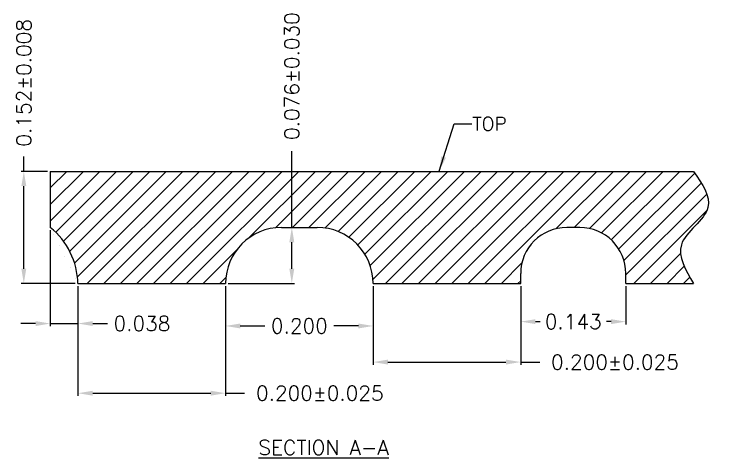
# Model space of a CAD drawing. Header units: millimetres. Extents: x 425.66 to 434.43, y 107.94 to 113.9.
# Drawn here: x 430.601 to 434.432, y 109.476 to 111.883 of the extents above; entities that cross this region are included whole.
import ezdxf

# ---------------------------------------------------------------- set-up
doc = ezdxf.new("R2010")
doc.units = ezdxf.units.MM
doc.header["$LTSCALE"] = 0.5
doc.header["$PDMODE"] = 98
doc.layers.add('1D', color=4, linetype='Continuous')
doc.layers.add('DIMENSION', color=3, linetype='Continuous')
doc.styles.add('ADESK1', font='romans')
doc.styles.add('Chinese', font='', dxfattribs={"height": 5})
doc.styles.add('SIMPLEX', font='simplex.shx')
doc.styles.get('Chinese').set_extended_font_data('SimSun')
doc.dimstyles.new('Standard4', dxfattribs={"dimtxt": 0.08, "dimasz": 0.08, "dimexe": 0.015, "dimexo": 0.015, "dimgap": 0.027, "dimtad": 1, "dimdec": 3, "dimlfac": 0.5, "dimrnd": 0.0005, "dimzin": 1, "dimtxsty": 'SIMPLEX', "dimcen": 0.1905, "dimclrd": 256, "dimclre": 256, "dimclrt": 256, "dimazin": 3, "dimtp": 0.03, "dimtm": 0.05, "dimtfac": 0.8, "dimtdec": 3, "dimtmove": 0, "dimatfit": 3, "dimfxl": 0.05, "dimtzin": 4, "dimlwd": -1, "dimlwe": -1})

# ---------------------------------------------------------------- blocks, each defined once
blk = doc.blocks.new('*D144')
at = {"layer": 'Defpoints', "color": 0, "ltscale": 0.1, "transparency": 16777216}
for p in [(432.0506, 110.7259), (432.1059, 110.7259), (431.7466, 110.4219)]:
    blk.add_point(p, dxfattribs=at)
at = {"layer": 'DIMENSION', "ltscale": 0.1, "transparency": 16777216}
for p, q in [((432.1059, 110.7259), (432.1059, 111.1388)), ((432.0656, 110.7259), (432.1209, 110.7259)), ((432.1059, 110.5019), (432.1059, 110.6459)), ((431.7616, 110.4219), (432.1209, 110.4219))]:
    blk.add_line(p, q, dxfattribs=at)
for points in [[(432.0925, 110.6459), (432.1192, 110.6459), (432.1059, 110.7259)], [(432.0925, 110.5019), (432.1192, 110.5019), (432.1059, 110.4219)]]:
    blk.add_solid(points, dxfattribs=at)
at = {"layer": 'DIMENSION', "ltscale": 0.1, "transparency": 16777216, "insert": (432.1059, 111.5468), "char_height": 0.08, "attachment_point": 5, "rotation": 90, "style": 'SIMPLEX'}
blk.add_mtext('\\A1;0.076%%P0.030', dxfattribs=at)
blk = doc.blocks.new('*D145')
at = {"layer": 'Defpoints', "color": 0, "ltscale": 0.1, "transparency": 16777216}
for p in [(430.653, 111.0299), (430.7966, 111.0299), (430.9466, 110.4219)]:
    blk.add_point(p, dxfattribs=at)
at = {"layer": 'DIMENSION', "ltscale": 0.1, "transparency": 16777216}
for p, q in [((430.653, 111.0299), (430.653, 111.1099)), ((430.7816, 111.0299), (430.638, 111.0299)), ((430.653, 110.5019), (430.653, 110.9499)), ((430.9316, 110.4219), (430.638, 110.4219))]:
    blk.add_line(p, q, dxfattribs=at)
for points in [[(430.6397, 110.9499), (430.6664, 110.9499), (430.653, 111.0299)], [(430.6397, 110.5019), (430.6664, 110.5019), (430.653, 110.4219)]]:
    blk.add_solid(points, dxfattribs=at)
at = {"layer": 'DIMENSION', "ltscale": 0.1, "transparency": 16777216, "insert": (430.653, 111.5102), "char_height": 0.08, "attachment_point": 5, "rotation": 90, "style": 'SIMPLEX'}
blk.add_mtext('\\A1;0.152%%P0.008', dxfattribs=at)
blk = doc.blocks.new('*D146')
at = {"layer": 'Defpoints', "color": 0, "ltscale": 0.1, "transparency": 16777216}
for p in [(430.7966, 110.7259), (430.9466, 110.4219), (430.9466, 110.2048)]:
    blk.add_point(p, dxfattribs=at)
at = {"layer": 'DIMENSION', "ltscale": 0.1, "transparency": 16777216}
for p, q in [((430.7966, 110.7109), (430.7966, 110.1898)), ((430.9466, 110.4069), (430.9466, 110.1898)), ((430.7166, 110.2048), (430.6366, 110.2048)), ((430.7966, 110.2048), (430.9466, 110.2048)), ((431.0266, 110.2048), (431.1066, 110.2048))]:
    blk.add_line(p, q, dxfattribs=at)
for points in [[(430.7166, 110.2181), (430.7166, 110.1914), (430.7966, 110.2048)], [(431.0266, 110.2181), (431.0266, 110.1914), (430.9466, 110.2048)]]:
    blk.add_solid(points, dxfattribs=at)
at = {"layer": 'DIMENSION', "ltscale": 0.1, "transparency": 16777216, "insert": (431.2936, 110.2048), "char_height": 0.08, "attachment_point": 5, "style": 'SIMPLEX'}
blk.add_mtext('\\A1;0.038', dxfattribs=at)
blk = doc.blocks.new('*D147')
at = {"layer": 'Defpoints', "color": 0, "ltscale": 0.1, "transparency": 16777216}
for p in [(430.9466, 110.4219), (431.7466, 110.4219), (431.7466, 109.8269)]:
    blk.add_point(p, dxfattribs=at)
at = {"layer": 'DIMENSION', "ltscale": 0.1, "transparency": 16777216}
for p, q in [((430.9466, 110.4069), (430.9466, 109.8119)), ((431.7466, 110.4069), (431.7466, 109.8119)), ((431.0266, 109.8269), (431.6666, 109.8269)), ((431.7466, 109.8269), (431.8496, 109.8269))]:
    blk.add_line(p, q, dxfattribs=at)
for points in [[(431.0266, 109.8402), (431.0266, 109.8136), (430.9466, 109.8269)], [(431.6666, 109.8402), (431.6666, 109.8136), (431.7466, 109.8269)]]:
    blk.add_solid(points, dxfattribs=at)
at = {"layer": 'DIMENSION', "ltscale": 0.1, "transparency": 16777216, "insert": (432.2576, 109.8269), "char_height": 0.08, "attachment_point": 5, "style": 'SIMPLEX'}
blk.add_mtext('\\A1;0.200%%P0.025', dxfattribs=at)
blk = doc.blocks.new('*D148')
at = {"layer": 'Defpoints', "color": 0, "ltscale": 0.1, "transparency": 16777216}
for p in [(432.5466, 110.4219), (433.3466, 110.4219), (433.3466, 109.9958)]:
    blk.add_point(p, dxfattribs=at)
at = {"layer": 'DIMENSION', "ltscale": 0.1, "transparency": 16777216}
for p, q in [((432.5466, 110.4069), (432.5466, 109.9808)), ((433.3466, 110.4069), (433.3466, 109.9808)), ((432.6266, 109.9958), (433.2666, 109.9958)), ((433.3466, 109.9958), (433.4496, 109.9958))]:
    blk.add_line(p, q, dxfattribs=at)
for points in [[(432.6266, 110.0091), (432.6266, 109.9824), (432.5466, 109.9958)], [(433.2666, 110.0091), (433.2666, 109.9824), (433.3466, 109.9958)]]:
    blk.add_solid(points, dxfattribs=at)
at = {"layer": 'DIMENSION', "ltscale": 0.1, "transparency": 16777216, "insert": (433.8576, 109.9958), "char_height": 0.08, "attachment_point": 5, "style": 'SIMPLEX'}
blk.add_mtext('\\A1;0.200%%P0.025', dxfattribs=at)
blk = doc.blocks.new('*D143')
at = {"layer": 'Defpoints', "color": 0, "ltscale": 0.5, "transparency": 16777216}
for p in [(431.7466, 110.4219), (432.5466, 110.4219), (432.5466, 110.1915)]:
    blk.add_point(p, dxfattribs=at)
at = {"layer": 'DIMENSION', "ltscale": 0.5, "transparency": 16777216}
for p, q in [((431.7466, 110.4069), (431.7466, 110.1765)), ((432.5466, 110.4069), (432.5466, 110.1765)), ((431.8266, 110.1915), (431.9596, 110.1915)), ((432.4666, 110.1915), (432.3336, 110.1915))]:
    blk.add_line(p, q, dxfattribs=at)
for points in [[(431.8266, 110.2048), (431.8266, 110.1781), (431.7466, 110.1915)], [(432.4666, 110.2048), (432.4666, 110.1781), (432.5466, 110.1915)]]:
    blk.add_solid(points, dxfattribs=at)
at = {"layer": 'DIMENSION', "ltscale": 0.5, "transparency": 16777216, "insert": (432.1466, 110.1915), "char_height": 0.08, "attachment_point": 5, "style": 'SIMPLEX'}
blk.add_mtext('\\A1;0.200', dxfattribs=at)
blk = doc.blocks.new('*D192')
at = {"layer": 'Defpoints', "color": 0, "ltscale": 0.1, "transparency": 16777216}
for p in [(433.3466, 110.4219), (433.9166, 110.4219), (433.9166, 110.2151)]:
    blk.add_point(p, dxfattribs=at)
at = {"layer": 'DIMENSION', "ltscale": 0.1, "transparency": 16777216}
for p, q in [((433.3466, 110.4069), (433.3466, 110.2001)), ((433.9166, 110.4069), (433.9166, 110.2001)), ((433.4266, 110.2151), (433.4522, 110.2151)), ((433.8366, 110.2151), (433.811, 110.2151))]:
    blk.add_line(p, q, dxfattribs=at)
for points in [[(433.4266, 110.2284), (433.4266, 110.2018), (433.3466, 110.2151)], [(433.8366, 110.2284), (433.8366, 110.2018), (433.9166, 110.2151)]]:
    blk.add_solid(points, dxfattribs=at)
at = {"layer": 'DIMENSION', "ltscale": 0.1, "transparency": 16777216, "insert": (433.6316, 110.2151), "char_height": 0.08, "attachment_point": 5, "style": 'SIMPLEX'}
blk.add_mtext('\\A1;0.143', dxfattribs=at)

msp = doc.modelspace()

# ---------------------------------------------------------------- hatches: boundary and pattern name
at = {"ltscale": 0.1}
h = msp.add_hatch(dxfattribs=at)
h.set_pattern_fill('ANSI31', color=256, scale=0.02)
h.set_pattern_definition([(45, (407.43764, 111.01964), (-0.04490128, 0.04490128), [])])
edge = h.paths.add_edge_path()
edge.add_spline(control_points=[(434.284, 110.4219), (434.2406, 110.4953), (434.1484, 110.6511), (434.4317, 110.8142), (434.3305, 110.962), (434.284, 111.0299)], knot_values=[0, 0, 0, 0, 0.220841, 0.468743, 0.679352, 0.679352, 0.679352, 0.679352], degree=3, periodic=0)
edge.add_line((434.284, 111.0299), (430.7966, 111.0299))
edge.add_line((430.7966, 111.0299), (430.7966, 110.7259))
edge.add_arc((430.5419, 110.4112), 0.4048, 1.5101, 51.0153, ccw=False)
edge.add_line((430.9466, 110.4219), (431.7466, 110.4219))
edge.add_arc((432.0506, 110.4219), 0.304, 90, 180, ccw=False)
edge.add_line((432.0506, 110.7259), (432.2426, 110.7259))
edge.add_arc((432.2426, 110.4219), 0.304, 0, 90, ccw=False)
edge.add_line((432.5466, 110.4219), (433.3466, 110.4219))
edge.add_line((433.3466, 110.4219), (433.3466, 110.4759))
edge.add_arc((433.5966, 110.4759), 0.25, 90, 180, ccw=False)
edge.add_line((433.5966, 110.7259), (433.6666, 110.7259))
edge.add_arc((433.6666, 110.4759), 0.25, 0, 90, ccw=False)
edge.add_line((433.9166, 110.4759), (433.9166, 110.4219))
edge.add_line((433.9166, 110.4219), (434.284, 110.4219))

# ---------------------------------------------------------------- linework, layer by layer
for p, q in [((430.7966, 111.0299), (430.7966, 110.7259)), ((430.7966, 111.0299), (434.284, 111.0299)), ((432.0506, 110.7259), (432.2426, 110.7259)), ((430.9466, 110.4219), (431.7466, 110.4219)), ((432.5466, 110.4219), (433.3466, 110.4219))]:
    msp.add_line(p, q, dxfattribs=at)
at = {"ltscale": 0.5}
msp.add_line((433.9166, 110.4219), (434.284, 110.4219), dxfattribs=at)
at = {"ltscale": 0.1}
msp.add_arc((430.5419, 110.4112), 0.4048, 1.5101, 51.0153, dxfattribs=at)
at = {"ltscale": 0.5}
for centre, start, end in [((432.0506, 110.4219), 90, 180), ((432.2426, 110.4219), 0, 90)]:
    msp.add_arc(centre, 0.304, start, end, dxfattribs=at)
msp.add_open_spline([(434.284, 111.0299), (434.3305, 110.962), (434.4317, 110.8142), (434.1484, 110.6511), (434.2406, 110.4953), (434.284, 110.4219)], degree=3, knots=[0, 0, 0, 0, 0.2106099, 0.4585116, 0.6793525, 0.6793525, 0.6793525, 0.6793525], dxfattribs=at)
at = {"layer": 'DIMENSION', "color": 0, "ltscale": 0.1}
for p, q in [((433.6666, 110.7259), (433.5966, 110.7259)), ((433.3466, 110.4219), (433.3466, 110.4759)), ((433.9166, 110.4219), (433.9166, 110.4759))]:
    msp.add_line(p, q, dxfattribs=at)
for centre, start, end in [((433.5966, 110.4759), 90, 180), ((433.6666, 110.4759), 0, 90)]:
    msp.add_arc(centre, 0.25, start, end, dxfattribs=at)

# ---------------------------------------------------------------- texts
at = {"layer": '1D', "style": 'ADESK1'}
msp.add_text('TOP', height=0.07363, dxfattribs=at).set_placement((433.0845, 111.251))
at = {"layer": '1D', "ltscale": 0.1, "insert": (431.9248, 109.5722), "char_height": 0.08, "width": 0.838553, "attachment_point": 1, "style": 'Chinese'}
msp.add_mtext('{\\Fsimplex|c0;\\LSECTION A-A}', dxfattribs=at)

# ---------------------------------------------------------------- dimensions: what is measured, and where the dimension line sits
at = {"layer": 'DIMENSION', "ltscale": 0.1}
dim = msp.add_linear_dim(base=(432.1059, 110.7259), p1=(431.7466, 110.4219), p2=(432.0506, 110.7259), angle=90, text='0.076%%P0.030', dimstyle='Standard4', dxfattribs=at)
dim.commit()
dim.dimension.update_dxf_attribs({"geometry": '*D144', "text_midpoint": (432.1059, 111.5468), "dimtype": 160})
dim = msp.add_linear_dim(base=(430.653, 111.0299), p1=(430.9466, 110.4219), p2=(430.7966, 111.0299), angle=90, text='0.152%%P0.008', dimstyle='Standard4', dxfattribs=at)
dim.commit()
dim.dimension.update_dxf_attribs({"geometry": '*D145', "text_midpoint": (430.653, 111.5102)})
dim = msp.add_linear_dim(base=(430.9466, 110.2048), p1=(430.7966, 110.7259), p2=(430.9466, 110.4219), text='0.038', dimstyle='Standard4', dxfattribs=at)
dim.commit()
dim.dimension.update_dxf_attribs({"geometry": '*D146', "text_midpoint": (431.2936, 110.2048)})
for base, p1, p2, text, picture, middle in [((431.7466, 109.8269), (430.9466, 110.4219), (431.7466, 110.4219), '0.200%%P0.025', '*D147', (432.2576, 109.8269)), ((433.3466, 109.9958), (432.5466, 110.4219), (433.3466, 110.4219), '0.200%%P0.025', '*D148', (433.8576, 109.9958)), ((433.9166, 110.2151), (433.3466, 110.4219), (433.9166, 110.4219), '0.143', '*D192', (433.6316, 110.2151))]:
    dim = msp.add_linear_dim(base=base, p1=p1, p2=p2, text=text, dimstyle='Standard4', dxfattribs=at)
    dim.commit()
    dim.dimension.update_dxf_attribs({"geometry": picture, "text_midpoint": middle, "dimtype": 160})
at = {"layer": 'DIMENSION', "ltscale": 0.5}
dim = msp.add_linear_dim(base=(432.5466, 110.1915), p1=(431.7466, 110.4219), p2=(432.5466, 110.4219), text='0.200', dimstyle='Standard4', dxfattribs=at)
dim.commit()
dim.dimension.update_dxf_attribs({"geometry": '*D143', "text_midpoint": (432.1466, 110.1915)})

# ---------------------------------------------------------------- leaders
at = {"color": 1, "ltscale": 0.1}
msp.add_leader([(432.9048, 111.032), (432.9861, 111.2883), (433.0825, 111.2883)], dimstyle='Standard4', override={"dimgap": 0.027, "dimtad": 0}, dxfattribs=at)

doc.saveas('drawing.dxf')
